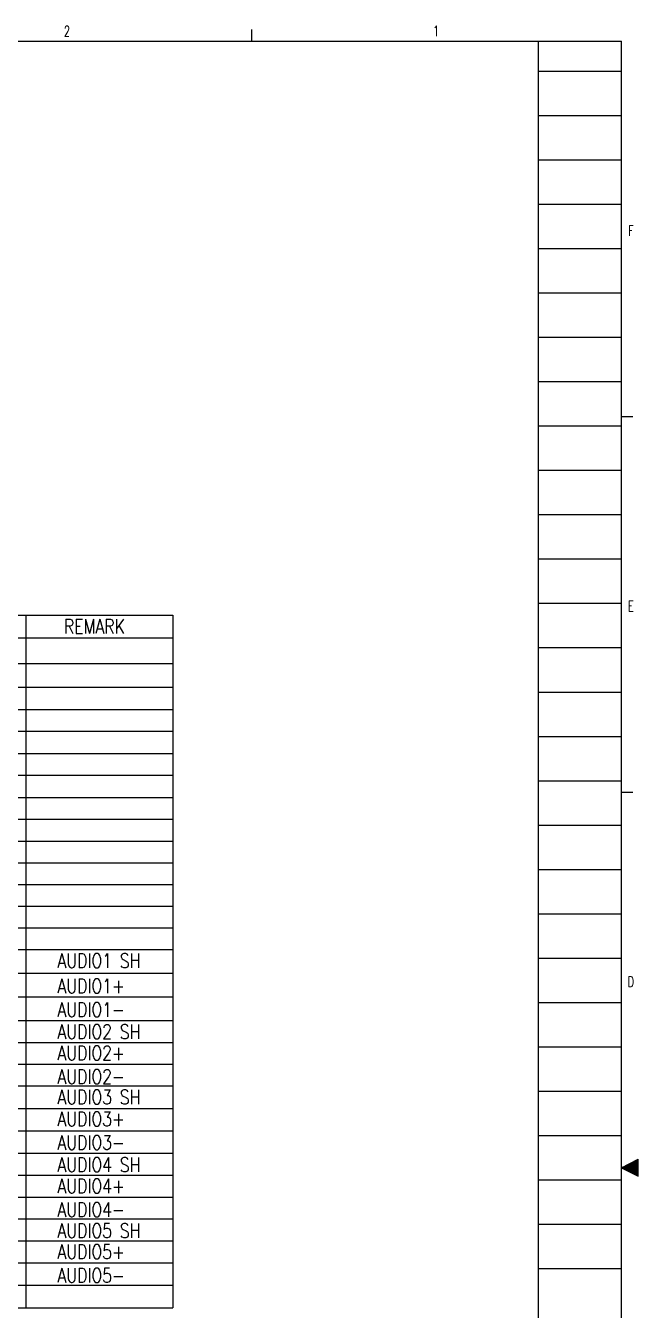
# Model space of a CAD drawing. Extents: x 260 to 819, y -886 to -454.
# Drawn here: x 699 to 809.5, y -695.4 to -463.7 of the extents above; entities that cross this region are included whole.
import ezdxf
from ezdxf.enums import TextEntityAlignment as Align

# ---------------------------------------------------------------- set-up
doc = ezdxf.new("R2010")
doc.units = 0
doc.header["$LTSCALE"] = 150
doc.header["$MEASUREMENT"] = 0
doc.linetypes.add('DASHED', pattern=[0.75, 0.5, -0.25])
doc.layers.get('0').update_dxf_attribs({"color": 6, "linetype": 'CONTINUOUS'})
doc.layers.add('현배선도', color=7, linetype='CONTINUOUS')
doc.styles.get("Standard").update_dxf_attribs({"font": 'romans.shx', "width": 0.8, "bigfont": 'whgtxt.shx'})

# ---------------------------------------------------------------- blocks, each defined once
blk = doc.blocks.new('*H0')
at = {"color": 2, "linetype": 'Continuous'}
for p, q in [((3.02, 202.32), (1.43, 203.92)), ((3.02, 202.61), (1.61, 204.01)), ((3.02, 202.89), (1.8, 204.11)), ((3.02, 203.17), (1.99, 204.2)), ((3.02, 203.46), (2.18, 204.3)), ((3.02, 203.74), (2.37, 204.39)), ((3.02, 204.02), (2.55, 204.49)), ((3.02, 204.3), (2.74, 204.58)), ((3.02, 204.59), (2.93, 204.68)), ((0.33, 203.03), (0.11, 203.25)), ((0.9, 202.75), (0.3, 203.35)), ((1.47, 202.46), (0.49, 203.44)), ((2.04, 202.18), (0.67, 203.54)), ((2.61, 201.89), (0.86, 203.63)), ((3.02, 201.76), (1.05, 203.73)), ((3.02, 202.04), (1.24, 203.82))]:
    blk.add_line(p, q, dxfattribs=at)
blk = doc.blocks.new('*H1')
at = {"color": 2, "linetype": 'Continuous'}
for p, q in [((1.95, 204.18), (0.64, 202.88)), ((2.52, 204.47), (0.83, 202.78)), ((3.02, 204.69), (1.02, 202.69)), ((3.02, 204.4), (1.21, 202.59)), ((3.02, 204.12), (1.4, 202.5)), ((0.24, 203.32), (0.08, 203.16)), ((0.81, 203.61), (0.27, 203.07)), ((1.38, 203.89), (0.46, 202.97)), ((3.02, 203.84), (1.58, 202.4)), ((3.02, 203.56), (1.77, 202.31)), ((3.02, 203.27), (1.96, 202.21)), ((3.02, 202.99), (2.15, 202.12)), ((3.02, 202.71), (2.34, 202.02)), ((3.02, 202.42), (2.53, 201.93)), ((3.02, 202.14), (2.71, 201.84)), ((3.02, 201.86), (2.9, 201.74))]:
    blk.add_line(p, q, dxfattribs=at)
blk = doc.blocks.new('ansi-c')
at = {"color": 210, "linetype": 'Continuous'}
for p, q in [((410.33, 764.46), (410.33, 766.57)), ((462, 751.06), (477, 751.06)), ((462, 735.06), (477, 735.06)), ((462, 719.06), (477, 719.06)), ((462, 703.06), (477, 703.06)), ((477, 696.73), (479.05, 696.73)), ((462, 687.06), (477, 687.06)), ((462, 671.06), (477, 671.06)), ((462, 655.06), (477, 655.06)), ((462, 639.06), (477, 639.06)), ((477, 629), (479.05, 629)), ((462, 623.06), (477, 623.06)), ((462, 607.06), (477, 607.06)), ((462, 591.06), (477, 591.06)), ((462, 575.06), (477, 575.06)), ((477, 561.26), (479.05, 561.26)), ((462, 559.06), (477, 559.06)), ((462, 543.06), (477, 543.06))]:
    blk.add_line(p, q, dxfattribs=at)
at = {"color": 5, "linetype": 'Continuous'}
for p, q in [((-56.4, 764.46), (477, 764.46)), ((462, 358.06), (462, 764.46)), ((477, 358.06), (477, 764.46)), ((462, 759.06), (477, 759.06)), ((462, 743.06), (477, 743.06)), ((462, 727.06), (477, 727.06)), ((462, 711.06), (477, 711.06)), ((462, 695.06), (477, 695.06)), ((462, 679.06), (477, 679.06)), ((462, 663.06), (477, 663.06)), ((462, 647.06), (477, 647.06)), ((462, 631.06), (477, 631.06)), ((462, 615.06), (477, 615.06)), ((462, 599.06), (477, 599.06)), ((462, 583.06), (477, 583.06)), ((462, 567.06), (477, 567.06)), ((462, 551.06), (477, 551.06))]:
    blk.add_line(p, q, dxfattribs=at)
at = {"color": 2, "linetype": 'Continuous'}
for p, q in [((477, 561.26), (480.02, 562.78)), ((477, 561.26), (480.02, 559.74)), ((480.02, 559.74), (480.02, 562.78))]:
    blk.add_line(p, q, dxfattribs=at)
at = {"color": 7, "linetype": 'Continuous'}
for name in ['*H1', '*H0']:
    blk.add_blockref(name, (477, 358.06), dxfattribs=at)
at = {"color": 130, "linetype": 'Continuous', "width": 0.655684}
for s, p in [('2', (376.99, 766.25)), ('1', (443.57, 766.29)), ('F', (478.69, 730.28)), ('E', (478.69, 662.55)), ('D', (478.69, 594.82))]:
    blk.add_text(s, height=1.9, dxfattribs=at).set_placement(p, align=Align.MIDDLE_CENTER)

msp = doc.modelspace()

# ---------------------------------------------------------------- linework, layer by layer
at = {"layer": '현배선도', "color": 0}
for p, q in [((676.29, -570.06), (699.02, -570.06)), ((699.02, -570.06), (721.79, -570.06)), ((699.02, -570.06), (699.02, -574.1)), ((721.79, -570.06), (725.55, -570.06)), ((725.55, -570.06), (725.55, -694.95)), ((676.29, -574.1), (699.02, -574.1)), ((699.02, -574.1), (721.79, -574.1)), ((699.02, -574.1), (699.02, -578.73)), ((721.79, -574.1), (725.55, -574.1)), ((676.29, -578.73), (699.02, -578.73)), ((699.02, -578.73), (721.79, -578.73)), ((699.02, -578.73), (699.02, -583.01)), ((721.79, -578.73), (725.55, -578.73)), ((676.29, -583.01), (699.02, -583.01)), ((699.02, -583.01), (721.79, -583.01)), ((699.02, -583.01), (699.02, -587.05)), ((721.79, -583.01), (725.55, -583.01)), ((676.29, -587.05), (699.02, -587.05)), ((699.02, -587.05), (721.79, -587.05)), ((699.02, -587.05), (699.02, -590.95)), ((721.79, -587.05), (725.55, -587.05)), ((676.29, -590.95), (699.02, -590.95)), ((699.02, -590.95), (721.79, -590.95)), ((699.02, -590.95), (699.02, -594.99)), ((721.79, -590.95), (725.55, -590.95)), ((676.29, -594.99), (699.02, -594.99)), ((699.02, -594.99), (721.79, -594.99)), ((699.02, -594.99), (699.02, -598.9)), ((721.79, -594.99), (725.55, -594.99)), ((676.29, -598.9), (699.02, -598.9)), ((699.02, -598.9), (721.79, -598.9)), ((699.02, -598.9), (699.02, -602.94)), ((721.79, -598.9), (725.55, -598.9)), ((676.29, -602.94), (699.02, -602.94)), ((699.02, -602.94), (721.79, -602.94)), ((699.02, -602.94), (699.02, -606.85)), ((721.79, -602.94), (725.55, -602.94)), ((676.29, -606.85), (699.02, -606.85)), ((699.02, -606.85), (721.79, -606.85)), ((699.02, -606.85), (699.02, -610.82)), ((721.79, -606.85), (725.55, -606.85)), ((676.29, -610.82), (699.02, -610.82)), ((699.02, -610.82), (721.79, -610.82)), ((699.02, -610.82), (699.02, -614.73)), ((721.79, -610.82), (725.55, -610.82)), ((676.29, -614.73), (699.02, -614.73)), ((699.02, -614.73), (721.79, -614.73)), ((699.02, -614.73), (699.02, -618.63)), ((721.79, -614.73), (725.55, -614.73)), ((676.29, -618.63), (699.02, -618.63)), ((699.02, -618.63), (721.79, -618.63)), ((699.02, -618.63), (699.02, -622.54)), ((721.79, -618.63), (725.55, -618.63)), ((657.71, -622.54), (699.02, -622.54)), ((699.02, -622.54), (721.79, -622.54)), ((699.02, -622.54), (699.02, -626.44)), ((721.79, -622.54), (725.55, -622.54)), ((676.29, -626.44), (699.02, -626.44)), ((699.02, -626.44), (721.79, -626.44)), ((699.02, -626.44), (699.02, -630.35)), ((721.79, -626.44), (725.55, -626.44)), ((676.29, -630.35), (699.02, -630.35)), ((699.02, -630.35), (721.79, -630.35)), ((699.02, -630.35), (699.02, -634.62)), ((721.79, -630.35), (725.55, -630.35)), ((676.29, -634.62), (699.02, -634.62)), ((699.02, -634.62), (721.79, -634.62)), ((699.02, -634.62), (699.02, -638.89)), ((721.79, -634.62), (725.55, -634.62)), ((676.29, -638.89), (699.02, -638.89)), ((699.02, -638.89), (721.79, -638.89)), ((699.02, -638.89), (699.02, -643.17)), ((721.79, -638.89), (725.55, -638.89)), ((676.29, -643.17), (699.02, -643.17)), ((699.02, -643.17), (721.79, -643.17)), ((699.02, -643.17), (699.02, -647.14)), ((721.79, -643.17), (725.55, -643.17)), ((676.29, -647.14), (699.02, -647.14)), ((699.02, -647.14), (721.79, -647.14)), ((699.02, -647.14), (699.02, -651.05)), ((721.79, -647.14), (725.55, -647.14)), ((676.29, -651.05), (699.02, -651.05)), ((699.02, -651.05), (721.79, -651.05)), ((699.02, -651.05), (699.02, -654.95)), ((721.79, -651.05), (725.55, -651.05)), ((676.29, -654.95), (699.02, -654.95)), ((699.02, -654.95), (721.79, -654.95)), ((699.02, -654.95), (699.02, -659)), ((721.79, -654.95), (725.55, -654.95)), ((676.29, -659), (699.02, -659)), ((699.02, -659), (721.79, -659)), ((699.02, -659), (699.02, -663.04)), ((721.79, -659), (725.55, -659)), ((676.29, -663.04), (699.02, -663.04)), ((699.02, -663.04), (721.79, -663.04)), ((699.02, -663.04), (699.02, -667.08)), ((721.79, -663.04), (725.55, -663.04)), ((676.29, -667.08), (699.02, -667.08)), ((699.02, -667.08), (721.79, -667.08)), ((699.02, -667.08), (699.02, -671.04)), ((721.79, -667.08), (725.55, -667.08)), ((676.29, -671.04), (699.02, -671.04)), ((699.02, -671.04), (721.79, -671.04)), ((699.02, -671.04), (699.02, -674.99)), ((721.79, -671.04), (725.55, -671.04)), ((676.29, -674.99), (699.02, -674.99)), ((699.02, -674.99), (721.79, -674.99)), ((699.02, -674.99), (699.02, -686.87)), ((721.79, -674.99), (725.55, -674.99)), ((676.29, -678.95), (699.02, -678.95)), ((699.02, -678.95), (721.79, -678.95)), ((721.79, -678.95), (725.55, -678.95)), ((676.29, -682.91), (699.02, -682.91)), ((699.02, -682.91), (721.79, -682.91)), ((721.79, -682.91), (725.55, -682.91)), ((676.29, -686.87), (699.02, -686.87)), ((699.02, -686.87), (721.79, -686.87)), ((699.02, -686.87), (699.02, -690.91)), ((721.79, -686.87), (725.55, -686.87)), ((676.29, -690.91), (699.02, -690.91)), ((699.02, -690.91), (721.79, -690.91)), ((699.02, -690.91), (699.02, -694.95)), ((721.79, -690.91), (725.55, -690.91)), ((676.29, -694.95), (699.02, -694.95)), ((699.02, -694.95), (721.79, -694.95)), ((721.79, -694.95), (725.55, -694.95))]:
    msp.add_line(p, q, dxfattribs=at)

# ---------------------------------------------------------------- block references
at = {"linetype": 'DASHED'}
msp.add_blockref('ansi-c', (329.46, -1230.96), dxfattribs=at)
msp.add_blockref('ansi-c', (329.46, -1230.96), dxfattribs=at)

# ---------------------------------------------------------------- texts
at = {"layer": '현배선도', "color": 0, "width": 0.8}
for s, p in [('REMARK', (705.91, -573.37)), ('AUDIO1 SH', (704.75, -633.65)), ('AUDIO1+', (704.75, -638.21)), ('AUDIO1-', (704.75, -642.47)), ('AUDIO2 SH', (704.75, -646.47)), ('AUDIO2+', (704.75, -650.3)), ('AUDIO2-', (704.75, -654.56)), ('AUDIO3 SH', (704.75, -658.26)), ('AUDIO3+', (704.75, -662.19)), ('AUDIO3-', (704.75, -666.45)), ('AUDIO4 SH', (704.75, -670.46)), ('AUDIO4+', (704.75, -674.29)), ('AUDIO4-', (704.75, -678.55)), ('AUDIO5 SH', (704.75, -682.33)), ('AUDIO5+', (704.75, -686.16)), ('AUDIO5-', (704.75, -690.42))]:
    msp.add_text(s, height=2.583, dxfattribs=at).set_placement(p)

doc.saveas('drawing.dxf')
